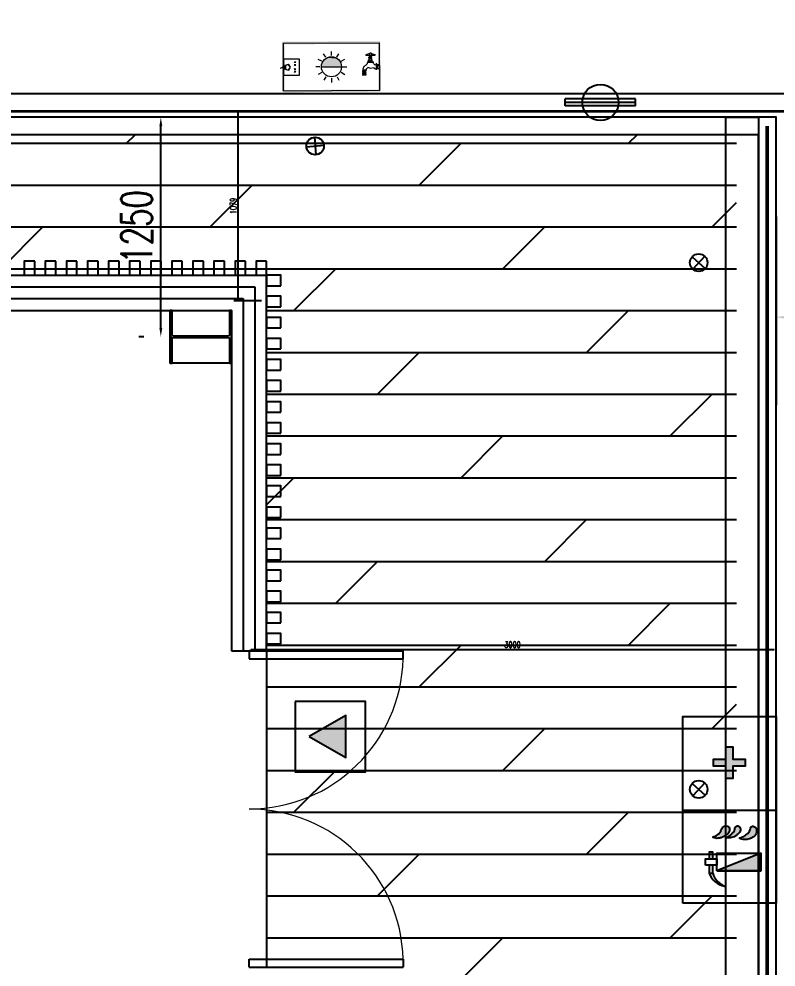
# Model space of a CAD drawing. Extents: x -18540 to 926017, y -610001 to -56924.
# Drawn here: x 56537 to 60847, y -107560 to -102160 of the extents above; entities that cross this region are included whole.
import ezdxf

# ---------------------------------------------------------------- set-up
doc = ezdxf.new("R2010")
doc.units = 0
doc.header["$LTSCALE"] = 10
doc.header["$MEASUREMENT"] = 0
for name, color, linetype in [('0ＪＺ－面层线', 151, 'Continuous'), ('A_STAIR', 2, 'Continuous'), ('C00-00-00', 7, 'Continuous'), ('COLUMN', 9, 'Continuous'), ('CURTWALL', 4, 'Continuous'), ('PUB_HATCH', 8, 'Continuous'), ('W-PLASTIC_RAILINGS塑木栏杆', 6, 'Continuous'), ('W-STEEL_FRAME钢架', 3, 'Continuous'), ('W-WOOD_FLOOR木地板', 30, 'Continuous'), ('WINDOW', 4, 'Continuous'), ('柱子', 6, 'Continuous'), ('橡胶块', 2, 'Continuous'), ('消防救援标志', 1, 'Continuous')]:
    doc.layers.add(name, color=color, linetype=linetype)
doc.styles.add('STANDARD_T3', font='simplex.shx', dxfattribs={"width": 0.7, "bigfont": 'gbcbig.shx'})
doc.dimstyles.new('W&&10', dxfattribs={"dimtxt": 35, "dimasz": 10, "dimexe": 25, "dimexo": 30, "dimgap": 10, "dimtad": 1, "dimdec": 0, "dimzin": 0, "dimdsep": 46, "dimtxsty": 'STANDARD_T3', "dimcen": 0.09, "dimclrd": 1, "dimclre": 1, "dimclrt": 7, "dimazin": 2, "dimtfac": 1, "dimtdec": 0, "dimtix": 1, "dimtmove": 2, "dimatfit": 3, "dimfxl": 100, "dimtolj": 1, "dimtzin": 0, "dimarcsym": 0})
doc.dimstyles.new('W&&200', dxfattribs={"dimtxt": 700, "dimasz": 200, "dimexe": 500, "dimexo": 600, "dimgap": 200, "dimtad": 1, "dimdec": 0, "dimzin": 0, "dimdsep": 46, "dimtxsty": 'STANDARD_T3', "dimcen": 0.09, "dimclrd": 1, "dimclre": 1, "dimclrt": 7, "dimazin": 2, "dimtfac": 1, "dimtdec": 0, "dimtix": 1, "dimtmove": 2, "dimatfit": 3, "dimfxl": 100, "dimtolj": 1, "dimtzin": 0, "dimarcsym": 0})
doc.dimstyles.new('W&&50', dxfattribs={"dimtxt": 175, "dimasz": 50, "dimexe": 125, "dimexo": 150, "dimgap": 50, "dimtad": 1, "dimdec": 0, "dimzin": 0, "dimdsep": 46, "dimtxsty": 'STANDARD_T3', "dimcen": 0.09, "dimclrd": 1, "dimclre": 1, "dimclrt": 7, "dimazin": 2, "dimtfac": 1, "dimtdec": 0, "dimtix": 1, "dimtmove": 2, "dimatfit": 3, "dimfxl": 100, "dimtolj": 1, "dimtzin": 0, "dimarcsym": 0})

# ---------------------------------------------------------------- blocks, each defined once
blk = doc.blocks.new('*D141')
at = {"color": 1, "lineweight": -2, "transparency": 16777216}
for p, q in [((53847.30922726903, -99423.59942426346), (53847.30922726903, -98823.59942426346)), ((65847.30932390282, -99423.59942426346), (65847.30932390282, -98823.59942426346)), ((54047.30922726903, -99323.59942426346), (65647.30932390282, -99323.59942426346))]:
    blk.add_line(p, q, dxfattribs=at)
at = {"color": 1, "transparency": 16777216}
for points in [[(54047.30922726903, -99290.26609093013), (54047.30922726903, -99356.93275759679), (53847.30922726903, -99323.59942426346)], [(65647.30932390282, -99290.26609093013), (65647.30932390282, -99356.93275759679), (65847.30932390282, -99323.59942426346)]]:
    blk.add_solid(points, dxfattribs=at)
at = {"layer": 'Defpoints', "color": 0, "transparency": 16777216}
for p in [(65847.30932390282, -99323.59942426346), (65847.30932390282, -102685.6593109411), (53847.30922726903, -103685.6597366892)]:
    blk.add_point(p, dxfattribs=at)
at = {"color": 7, "transparency": 16777216, "insert": (59847.30927558593, -98773.59942426346), "char_height": 700, "attachment_point": 5, "style": 'STANDARD_T3'}
blk.add_mtext('\\A1;12000', dxfattribs=at)
blk = doc.blocks.new('*D129')
at = {"color": 1, "lineweight": -2, "transparency": 16777216}
for p, q in [((60847.30932390282, -103285.6593109588), (60847.30932390282, -104359.1599648838)), ((65847.76517282799, -103286.8932318048), (65847.76517282799, -104359.1599648838)), ((65647.76517282799, -103859.1599648838), (61047.30932390282, -103859.1599648838))]:
    blk.add_line(p, q, dxfattribs=at)
at = {"color": 1, "transparency": 16777216}
for points in [[(61047.30932390282, -103825.8266315505), (61047.30932390282, -103892.4932982172), (60847.30932390282, -103859.1599648838)], [(65647.76517282799, -103825.8266315505), (65647.76517282799, -103892.4932982172), (65847.76517282799, -103859.1599648838)]]:
    blk.add_solid(points, dxfattribs=at)
at = {"layer": 'Defpoints', "color": 0, "transparency": 16777216}
for p in [(60847.30932390282, -102685.6593109588), (65847.76517282799, -102686.8932318048), (60847.30932390282, -103859.1599648838)]:
    blk.add_point(p, dxfattribs=at)
at = {"color": 7, "transparency": 16777216, "insert": (63347.53724836541, -103309.1599648838), "char_height": 700, "attachment_point": 5, "style": 'STANDARD_T3'}
blk.add_mtext('\\A1;5000', dxfattribs=at)
blk = doc.blocks.new('A$C30149812')
h = blk.add_hatch(color=1)
h.dxf.hatch_style = 1
h.paths.add_polyline_path([(184.4575713269878, 336.1079457930755), (184.4575713269878, 86.10794579307549), (284.4575713269878, 86.10794579307549)])
h = blk.add_hatch(color=1)
h.dxf.hatch_style = 1
edge = h.paths.add_edge_path()
edge.add_arc((479.9795652767643, 391.9092310855631), 107.8978354450278, 196.2965074772168, 205.043896721695)
edge.add_arc((468.0915676259901, 386.3546744477935), 94.77618967983766, 205.0438967311283, 214.3784544366497)
edge.add_arc((433.1493493255693, 362.4485333163757), 52.43870978852418, 214.3784544346797, 254.5692111123097)
edge.add_arc((411.7722320216708, 285.0019763009623), 27.90399577816646, 18.370084977446822, 74.56921111040589, ccw=False)
edge.add_arc((409.3209099492524, 284.1879512381274), 30.48694306876735, -13.957091770627926, 18.370084978781392, ccw=False)
edge.add_arc((423.63416368654, 280.630639542127), 15.73825841374406, 300.4508182839629, 346.04290822561376, ccw=False)
edge.add_arc((420.2689610091038, 286.3548502263147), 22.37837716395134, 267.37078488958866, 300.4508182873275, ccw=False)
edge.add_arc((420.7097087518778, 295.9528695207555), 31.98651085103575, 239.8196032943025, 267.37078488505995, ccw=False)
edge.add_arc((436.1510983784683, 322.5047251505312), 62.70193940058551, 222.4174047120451, 239.8196032957155, ccw=False)
edge.add_arc((439.7045928533189, 325.7514915277716), 67.5153389155488, 205.6516412063372, 222.4174047105955, ccw=False)
edge.add_arc((463.8346299217083, 337.3394208727404), 94.28358120796351, 195.8057337091055, 205.651641209429, ccw=False)
edge.add_arc((487.2528052730486, 343.9686277774163), 118.6219731222077, 187.0300429326039, 195.8057337103446, ccw=False)
edge.add_arc((410.9831777177751, 334.5632976782508), 41.77461583715456, 167.9084626785558, 187.0300429330284, ccw=False)
edge.add_arc((449.6822373094037, 326.2729165928904), 81.35172578487385, 154.2371555458973, 167.9084626807443, ccw=False)
edge = h.paths.add_edge_path()
edge.add_arc((484.7321891840547, 328.4124509054236), 119.5436911672267, 200.7545432054405, 208.537063665947)
edge.add_arc((430.1572078990284, 298.7349265161902), 57.42135994782299, 208.537063659823, 219.7755906780791)
edge.add_arc((533.9363807998598, 385.1255969884805), 192.4527069478386, 219.7755906781783, 225.0173355687656)
edge.add_arc((472.3170461168047, 323.4689635883551), 105.2834299689654, 225.0173355688844, 232.1063108281217)
edge.add_arc((422.2335378434509, 259.1192432860844), 23.74053141887198, 232.1063108268271, 271.109430689653)
edge.add_arc((423.0185422878712, 218.583299358841), 16.80301285211804, 44.35188178524288, 91.10943068981862, ccw=False)
edge.add_arc((421.2713472028263, 216.8751916228794), 19.24643723258077, 22.632541987595914, 44.35188178829992, ccw=False)
edge.add_arc((425.1143930642866, 218.4774587415159), 15.08275359751071, -1.94353096196852, 22.63254198984572, ccw=False)
edge.add_arc((429.9827666834462, 218.3122552018613), 10.21157777383307, 330.8057337056834, 358.05646903885025, ccw=False)
edge.add_arc((417.1823964130599, 225.4644593705889), 24.87457554141677, 313.443379554477, 330.8057337075335, ccw=False)
edge.add_arc((421.6242732619867, 220.7744242900517), 18.41495488712469, 267.370784885704, 313.44337955789933, ccw=False)
edge.add_arc((422.4014653197955, 237.6990813731682), 35.35744717343278, 234.563341896884, 267.3707848871332, ccw=False)
edge.add_arc((422.605984660564, 237.9864784490783), 35.7101867941028, 222.2932534335264, 234.56334189696742, ccw=False)
edge.add_arc((503.9863003126811, 312.01935340208), 145.72665078673, 216.2280293892031, 222.2932534315816, ccw=False)
edge.add_arc((445.9346132022329, 269.4883140176535), 73.76216171405741, 192.6366606651359, 216.2280293896864, ccw=False)
edge.add_arc((458.6586008847225, 272.3410116718151), 86.80201395436511, 170.9127826330199, 192.6366606657753, ccw=False)
edge = h.paths.add_edge_path()
edge.add_arc((485.6303668743931, 243.950758280931), 120.9127980752761, 196.1193888941114, 209.7614047844112)
edge.add_arc((481.4507765923627, 241.5608217800036), 116.0981567174719, 209.7614047839622, 223.6847893601558)
edge.add_arc((436.120354894083, 198.2651478773914), 53.41352933549094, 223.6847893584129, 259.6161308142151)
edge.add_arc((423.9218125925399, 131.694967038231), 14.26507445657291, 6.326068699486825, 79.61613081442113, ccw=False)
edge.add_arc((419.5645413412713, 131.2119130566716), 18.64904000231164, -17.893764104716183, 6.326068703005774, ccw=False)
edge.add_arc((420.5795024400577, 130.8842115334701), 17.58248746241285, 317.1511459891178, 342.1062359128046, ccw=False)
edge.add_arc((418.1869520656765, 133.1035298327915), 20.84587083055026, 291.8893355148426, 317.1511459859985, ccw=False)
edge.add_arc((410.9566142717376, 151.099238084862), 40.23976935841313, 273.77873547807815, 291.8893355290726, ccw=False)
edge.add_arc((410.9737256579101, 150.8401598203927), 39.98012662952191, 248.9125166591275, 273.7787354753648, ccw=False)
edge.add_arc((411.894483338343, 153.2279120844323), 42.53925843155119, 224.8174508599814, 248.9125166603784, ccw=False)
edge.add_arc((406.9147929125465, 148.2798524075188), 35.51924338156573, 208.2934888041987, 224.8174508607364, ccw=False)
edge.add_arc((514.8251912968699, 206.3677979048807), 158.0707162065412, 200.4816971758439, 208.2934887988563, ccw=False)
edge.add_arc((432.8997385688126, 175.7669517367613), 70.6167763815944, 177.3707848864905, 200.4816971773009, ccw=False)
edge.add_arc((453.5714137619361, 174.8176939906552), 91.31023538582836, 157.0782934648284, 177.3707848849647, ccw=False)
h = blk.add_hatch(color=1)
h.dxf.hatch_style = 1
h.paths.add_polyline_path([(779.8599214409478, 285.2000332209282), (779.8599214409478, 355.2000332209282), (819.8599214409478, 355.2000332209282), (819.8599214409478, 285.2000332209282), (889.8599214409478, 285.2000332209282), (889.8599214409478, 245.2000332209282), (819.8599214409478, 245.2000332209282), (819.8599214409478, 175.2000332209282), (779.8599214409478, 175.2000332209282), (779.8599214409478, 245.2000332209282), (709.8599214409478, 245.2000332209282), (709.8599214409478, 285.2000332209282)])
at = {"color": 1}
for p, q in [((0, 530.4000664420892), (1060.553950156085, 530.4020843331236)), ((530.2769750780426, 530.4010753869079), (530.2769750780426, 0))]:
    blk.add_line(p, q, dxfattribs=at)
for points in [[(0, 530.4000664420892), (1063.279422398889, 530.4000664420892), (1063.279422398889, 0), (0, 0)], [(216.9575713269878, 401.1079457930755), (251.9575713269878, 401.1079457930755), (251.9575713269878, 336.1079457930755), (216.9575713269878, 336.1079457930755)], [(184.4575713269878, 336.1079457930755), (284.4575713269878, 336.1079457930755), (284.4575713269878, 86.10794579307549), (184.4575713269878, 86.10794579307549)], [(779.8599214409478, 285.2000332209282), (779.8599214409478, 355.2000332209282), (819.8599214409478, 355.2000332209282), (819.8599214409478, 285.2000332209282), (889.8599214409478, 285.2000332209282), (889.8599214409478, 245.2000332209282), (819.8599214409478, 245.2000332209282), (819.8599214409478, 175.2000332209282), (779.8599214409478, 175.2000332209282), (779.8599214409478, 245.2000332209282), (709.8599214409478, 245.2000332209282), (709.8599214409478, 285.2000332209282)]]:
    blk.add_lwpolyline(points, close=True, dxfattribs=at)
for points in [[(216.9575713269878, 380.2437802099157), (170.750741292024, 380.2437802099157), (170.750741292024, 360.2437802099157), (216.9575713269878, 360.2437802099157)], [(251.9575713269878, 360.2437802099157), (290.750741292024, 360.2437802099157), (290.750741292024, 380.2437802099157), (251.9575713269878, 380.2437802099157)], [(184.4575713269878, 336.1079457930755), (184.4575713269878, 86.10794579307549), (284.4575713269878, 86.10794579307549), (184.4575713269878, 336.1079457930755)], [(369.4712245189585, 210.3805574229918), (369.4712245189585, 210.3805574229918)]]:
    blk.add_lwpolyline(points, dxfattribs=at)
for points in [[(376.4168060650118, 361.6322134290822, 0.0381862304986678), (382.2258812850341, 346.2347287919838, 0.0407522287669645), (389.8703244610224, 332.8386651799083, 0.1771853181380511), (419.1967640540097, 311.9001045720652, -0.2502510663895885), (438.2542593618855, 293.7960202139802, -0.141996902832394), (438.9077756269835, 276.8346474200953, -0.2015994522470091), (431.6102905189618, 267.0632455900777, -0.1453496706113228), (419.2424120989162, 264.0000305708963, -0.1207971724671256), (404.6293152750004, 268.3022307930514, -0.0760776824744686), (389.8613618928939, 280.2105943439528, -0.073285220748697), (378.8433822789229, 296.5242091310211, -0.0429873255173154), (373.1158410499338, 311.6587855410762, -0.0383098998870217), (369.522618711926, 329.4505122080445, -0.0836277726000404), (370.1353656919673, 343.31399942399, -0.0597231871234346), (376.4168060650118, 361.6322134290822)], [(372.9460331839509, 286.0503283829894, 0.0339707099976067), (379.7120687139686, 271.3031837560702, 0.049076668748297), (386.0256682629697, 261.9977547740564, 0.0228754155881369), (397.892947023036, 248.9998149420135, 0.0309413581335763), (407.6521442099474, 240.384361600969, 0.171845441770122), (422.6932022119872, 235.3831622970756, -0.2068968802524335), (435.0337049900554, 230.3296650159173, -0.0950532280840237), (439.0356509860139, 224.2815981230233, -0.1076462720387784), (440.1884701200761, 217.9659345489927, -0.1194673089552213), (438.8971768619958, 213.3313304081094, -0.0759028244244875), (434.287085241871, 207.4041678879876, -0.2037821860533781), (420.7795358728617, 202.3788546540309, -0.1441353520455828), (401.9011263588909, 208.8913537100889, -0.0535895728526052), (396.1907903549727, 213.9561860940885, -0.026470712418461), (386.4327951869927, 225.8948494431097, -0.1033018843042948), (373.9591935579665, 253.3515402460471, -0.0950732088050232), (372.9460331839509, 286.0503283829894)]]:
    blk.add_lwpolyline(points, format="xyb", close=True, dxfattribs=at)
blk.add_lwpolyline([(369.4712245189585, 210.3805574229918, 0.0595949250667015), (380.665963856969, 183.9309379081242, 0.0608270785843627), (397.494332686998, 161.3729329190683, 0.1580773603332379), (426.4929813880008, 145.7264117349405, -0.3311543878390408), (438.1000259430148, 133.26678618812, -0.1060741311230307), (437.3114871829748, 125.4819386850577, -0.1093195084222329), (433.4701077500358, 118.9269476279151, -0.1106740222062922), (425.9586070170626, 113.7605282559525, -0.0791872981700883), (413.6085589649156, 110.9469501380809, -0.1089271174930588), (396.5891563820187, 113.5374160599895, -0.1055236386654017), (381.7190013190266, 123.244103240082, -0.0722245780900178), (375.6389900599606, 131.4441520560067, -0.0340985774830191), (366.7470713849179, 151.0575662530027, -0.1011835821439739), (362.3572998079471, 179.0063097290695, -0.0887748110484456), (369.4712245189585, 210.3805574229918)], format="xyb", dxfattribs=at)
for centre, radius, start, end in [((206.3302029080223, 275.7054969260935), 110.4271287363708, 108.7959365605508, 170.8594903941579), ((202.6942933378741, 251.4694448260125), 113.3677491865667, 106.3658308614134, 158.3757389170581)]:
    blk.add_arc(centre, radius, start, end, dxfattribs=at)
blk = doc.blocks.new('A$C6B315A5C')
at = {"layer": 'C00-00-00'}
h = blk.add_hatch(color=256, dxfattribs=at)
h.dxf.hatch_style = 2
h.paths.add_polyline_path([(1.76862231456e-05, 3.4694130591e-06), (12.70001768622023, 14.81660346941135), (1.76862231456e-05, 287.8666034694143)])
h = blk.add_hatch(color=256, dxfattribs=at)
h.dxf.hatch_style = 2
h.paths.add_polyline_path([(12.70001768622023, 14.81660346941135), (1.76862231456e-05, 287.8666034694143), (12.70001768622023, 275.1666034694135)])
h = blk.add_hatch(color=256, dxfattribs=at)
h.dxf.hatch_style = 2
h.paths.add_polyline_path([(1.76862231456e-05, 287.8666034694143), (12.70001768622023, 275.1666034694135), (552.4500176862201, 287.8666034694143)])
h = blk.add_hatch(color=256, dxfattribs=at)
h.dxf.hatch_style = 2
h.paths.add_polyline_path([(12.70001768622023, 275.1666034694135), (552.4500176862201, 287.8666034694143), (552.4500176862201, 275.1666034694135)])
h = blk.add_hatch(color=256, dxfattribs=at)
h.dxf.hatch_style = 2
h.paths.add_polyline_path([(560.9166176862236, 281.5166034694121), (546.1000176862253, 281.5166034694121), (560.9166176862236, 3.4694130591e-06)])
h = blk.add_hatch(color=256, dxfattribs=at)
h.dxf.hatch_style = 2
h.paths.add_polyline_path([(546.1000176862253, 281.5166034694121), (560.9166176862236, 3.4694130591e-06), (546.1000176862253, 14.81660346941135)])
h = blk.add_hatch(color=256, dxfattribs=at)
h.dxf.hatch_style = 2
h.paths.add_polyline_path([(336.5500176862188, 133.3500034694152), (222.2500176862159, 143.9333034694136), (338.66661768622, 143.9333034694136)])
h = blk.add_hatch(color=256, dxfattribs=at)
h.dxf.hatch_style = 2
h.paths.add_polyline_path([(336.5500176862188, 133.3500034694152), (222.2500176862159, 133.3500034694152), (222.2500176862159, 143.9333034694136)])
h = blk.add_hatch(color=256, dxfattribs=at)
h.dxf.hatch_style = 2
h.paths.add_polyline_path([(334.4333176862201, 122.7666034694121), (222.2500176862159, 133.3500034694152), (336.5500176862188, 133.3500034694152)])
h = blk.add_hatch(color=256, dxfattribs=at)
h.dxf.hatch_style = 2
h.paths.add_polyline_path([(334.4333176862201, 122.7666034694121), (226.483317686223, 122.7666034694121), (222.2500176862159, 133.3500034694152)])
h = blk.add_hatch(color=256, dxfattribs=at)
h.dxf.hatch_style = 2
h.paths.add_polyline_path([(330.2000176862202, 114.3000034694123), (226.483317686223, 122.7666034694121), (334.4333176862201, 122.7666034694121)])
h = blk.add_hatch(color=256, dxfattribs=at)
h.dxf.hatch_style = 2
h.paths.add_polyline_path([(330.2000176862202, 114.3000034694123), (230.7166176862229, 114.3000034694123), (226.483317686223, 122.7666034694121)])
h = blk.add_hatch(color=256, dxfattribs=at)
h.dxf.hatch_style = 2
h.paths.add_polyline_path([(323.8500176862217, 105.8333034694115), (230.7166176862229, 114.3000034694123), (330.2000176862202, 114.3000034694123)])
h = blk.add_hatch(color=256, dxfattribs=at)
h.dxf.hatch_style = 2
h.paths.add_polyline_path([(323.8500176862217, 105.8333034694115), (237.0666176862215, 105.8333034694115), (230.7166176862229, 114.3000034694123)])
h = blk.add_hatch(color=256, dxfattribs=at)
h.dxf.hatch_style = 2
h.paths.add_polyline_path([(315.3833176862172, 97.36660346941427), (237.0666176862215, 105.8333034694115), (323.8500176862217, 105.8333034694115)])
h = blk.add_hatch(color=256, dxfattribs=at)
h.dxf.hatch_style = 2
h.paths.add_polyline_path([(315.3833176862172, 97.36660346941427), (245.5333176862259, 97.36660346941427), (237.0666176862215, 105.8333034694115)])
h = blk.add_hatch(color=256, dxfattribs=at)
h.dxf.hatch_style = 2
h.paths.add_polyline_path([(304.800017686226, 93.13330346941076), (245.5333176862259, 97.36660346941427), (315.3833176862172, 97.36660346941427)])
h = blk.add_hatch(color=256, dxfattribs=at)
h.dxf.hatch_style = 2
h.paths.add_polyline_path([(304.800017686226, 93.13330346941076), (254.0000176862159, 93.13330346941076), (245.5333176862259, 97.36660346941427)])
h = blk.add_hatch(color=256, dxfattribs=at)
h.dxf.hatch_style = 2
h.paths.add_polyline_path([(296.3333176862215, 88.90000346941451), (254.0000176862159, 93.13330346941076), (304.800017686226, 93.13330346941076)])
h = blk.add_hatch(color=256, dxfattribs=at)
h.dxf.hatch_style = 2
h.paths.add_polyline_path([(296.3333176862215, 88.90000346941451), (264.5833176862216, 88.90000346941451), (254.0000176862159, 93.13330346941076)])
h = blk.add_hatch(color=256, dxfattribs=at)
h.dxf.hatch_style = 2
h.paths.add_polyline_path([(285.7500176862231, 86.78330346941584), (264.5833176862216, 88.90000346941451), (296.3333176862215, 88.90000346941451)])
h = blk.add_hatch(color=256, dxfattribs=at)
h.dxf.hatch_style = 2
h.paths.add_polyline_path([(285.7500176862231, 86.78330346941584), (275.16661768622, 86.78330346941584), (264.5833176862216, 88.90000346941451)])
h = blk.add_hatch(color=256, dxfattribs=at)
h.dxf.hatch_style = 2
h.paths.add_polyline_path([(560.9166176862236, 3.4694130591e-06), (546.1000176862253, 14.81660346941135), (1.76862231456e-05, 3.4694130591e-06)])
h = blk.add_hatch(color=256, dxfattribs=at)
h.dxf.hatch_style = 2
h.paths.add_polyline_path([(546.1000176862253, 14.81660346941135), (1.76862231456e-05, 3.4694130591e-06), (12.70001768622023, 14.81660346941135)])
h = blk.add_hatch(color=256, dxfattribs=at)
h.dxf.hatch_style = 2
h.paths.add_polyline_path([(553.5083176862208, 8.466603469412803), (552.4500176862201, 7.408303469412202), (551.3916176862222, 8.466603469412803), (552.4500176862201, 9.525003469410878)])
at = {"layer": 'C00-00-00', "lineweight": 0}
for points in [[(552.4500176862201, 281.5166034694121), (552.4500176862201, 8.466603469412803), (6.35001768622169, 8.466603469412803), (6.35001768622169, 281.5166034694121)], [(491.0666176862214, 169.3333034694115), (486.8333176862214, 173.566603469415), (482.6000176862181, 169.3333034694115)], [(512.2333176862194, 146.0500034694123), (522.8166176862214, 129.1166034694142), (543.9833176862194, 135.4666034694128), (543.9833176862194, 156.6333034694144), (522.8166176862214, 162.9833034694129), (512.2333176862194, 146.0500034694123), (524.9333176862201, 129.1166034694142), (541.8666176862207, 135.4666034694128), (541.8666176862207, 156.6333034694144), (524.9333176862201, 160.8666034694106)], [(491.0666176862214, 131.2333034694129), (486.8333176862214, 135.4666034694128), (482.6000176862181, 131.2333034694129)]]:
    blk.add_lwpolyline(points, close=True, dxfattribs=at)
for points in [[(247.6500176862246, 201.0833034694151), (237.0666176862215, 220.1333034694144)], [(279.4000176862246, 209.5500034694123), (279.4000176862246, 232.8333034694151)], [(311.1500176862173, 201.0833034694151), (323.8500176862217, 220.1333034694144)], [(82.5500176862188, 158.750003469413), (82.5500176862188, 165.1000034694152)], [(82.5500176862188, 165.1000034694152), (101.6000176862217, 165.1000034694152)], [(84.66661768622, 194.7333034694129), (84.66661768622, 190.5000034694131)], [(84.66661768622, 188.3833034694144), (84.66661768622, 190.5000034694131)], [(84.66661768622, 186.2666034694157), (84.66661768622, 182.0333034694122)], [(84.66661768622, 179.9166034694135), (84.66661768622, 182.0333034694122)], [(84.66661768622, 177.800003469416), (84.66661768622, 173.566603469415)], [(84.66661768622, 171.4500034694138), (84.66661768622, 167.2166034694128)], [(84.66661768622, 165.1000034694152), (84.66661768622, 167.2166034694128)], [(86.78331768622593, 194.7333034694129), (86.78331768622593, 165.1000034694152)], [(86.78331768622593, 194.7333034694129), (86.78331768622593, 190.5000034694131)], [(86.78331768622593, 188.3833034694144), (86.78331768622593, 190.5000034694131)], [(86.78331768622593, 186.2666034694157), (86.78331768622593, 182.0333034694122)], [(86.78331768622593, 179.9166034694135), (86.78331768622593, 182.0333034694122)], [(86.78331768622593, 177.800003469416), (86.78331768622593, 173.566603469415)], [(86.78331768622593, 171.4500034694138), (86.78331768622593, 167.2166034694128)], [(86.78331768622593, 165.1000034694152), (86.78331768622593, 167.2166034694128)], [(88.9000176862246, 194.7333034694129), (88.9000176862246, 190.5000034694131)], [(88.9000176862246, 188.3833034694144), (88.9000176862246, 190.5000034694131)], [(88.9000176862246, 186.2666034694157), (88.9000176862246, 182.0333034694122)], [(88.9000176862246, 179.9166034694135), (88.9000176862246, 182.0333034694122)], [(88.9000176862246, 177.800003469416), (88.9000176862246, 173.566603469415)], [(88.9000176862246, 171.4500034694138), (88.9000176862246, 167.2166034694128)], [(88.9000176862246, 165.1000034694152), (88.9000176862246, 167.2166034694128)], [(91.0166176862258, 194.7333034694129), (91.0166176862258, 165.1000034694152)], [(91.0166176862258, 194.7333034694129), (91.0166176862258, 190.5000034694131)], [(91.0166176862258, 188.3833034694144), (91.0166176862258, 190.5000034694131)], [(91.0166176862258, 186.2666034694157), (91.0166176862258, 182.0333034694122)], [(91.0166176862258, 179.9166034694135), (91.0166176862258, 182.0333034694122)], [(91.0166176862258, 177.800003469416), (91.0166176862258, 173.566603469415)], [(91.0166176862258, 171.4500034694138), (91.0166176862258, 167.2166034694128)], [(91.0166176862258, 165.1000034694152), (91.0166176862258, 167.2166034694128)], [(93.13331768622447, 194.7333034694129), (93.13331768622447, 190.5000034694131)], [(93.13331768622447, 188.3833034694144), (93.13331768622447, 190.5000034694131)], [(93.13331768622447, 186.2666034694157), (93.13331768622447, 182.0333034694122)], [(93.13331768622447, 179.9166034694135), (93.13331768622447, 182.0333034694122)], [(93.13331768622447, 177.800003469416), (93.13331768622447, 173.566603469415)], [(93.13331768622447, 171.4500034694138), (93.13331768622447, 167.2166034694128)], [(93.13331768622447, 165.1000034694152), (93.13331768622447, 167.2166034694128)], [(95.25001768622316, 194.7333034694129), (95.25001768622316, 165.1000034694152)], [(95.25001768622316, 194.7333034694129), (95.25001768622316, 190.5000034694131)], [(95.25001768622316, 188.3833034694144), (95.25001768622316, 190.5000034694131)], [(95.25001768622316, 186.2666034694157), (95.25001768622316, 182.0333034694122)], [(95.25001768622316, 179.9166034694135), (95.25001768622316, 182.0333034694122)], [(95.25001768622316, 177.800003469416), (95.25001768622316, 173.566603469415)], [(95.25001768622316, 171.4500034694138), (95.25001768622316, 167.2166034694128)], [(95.25001768622316, 165.1000034694152), (95.25001768622316, 167.2166034694128)], [(97.36661768622434, 194.7333034694129), (97.36661768622434, 190.5000034694131)], [(97.36661768622434, 188.3833034694144), (97.36661768622434, 190.5000034694131)], [(97.36661768622434, 186.2666034694157), (97.36661768622434, 182.0333034694122)], [(97.36661768622434, 179.9166034694135), (97.36661768622434, 182.0333034694122)], [(97.36661768622434, 177.800003469416), (97.36661768622434, 173.566603469415)], [(97.36661768622434, 171.4500034694138), (97.36661768622434, 167.2166034694128)], [(97.36661768622434, 165.1000034694152), (97.36661768622434, 167.2166034694128)], [(99.48331768622305, 194.7333034694129), (99.48331768622305, 165.1000034694152)], [(99.48331768622305, 194.7333034694129), (99.48331768622305, 190.5000034694131)], [(99.48331768622305, 188.3833034694144), (99.48331768622305, 190.5000034694131)], [(99.48331768622305, 186.2666034694157), (99.48331768622305, 182.0333034694122)], [(99.48331768622305, 179.9166034694135), (99.48331768622305, 182.0333034694122)], [(99.48331768622305, 177.800003469416), (99.48331768622305, 173.566603469415)], [(99.48331768622305, 171.4500034694138), (99.48331768622305, 167.2166034694128)], [(99.48331768622305, 165.1000034694152), (99.48331768622305, 167.2166034694128)], [(101.6000176862217, 194.7333034694129), (101.6000176862217, 190.5000034694131)], [(101.6000176862217, 188.3833034694144), (101.6000176862217, 190.5000034694131)], [(101.6000176862217, 186.2666034694157), (101.6000176862217, 182.0333034694122)], [(101.6000176862217, 179.9166034694135), (101.6000176862217, 182.0333034694122)], [(101.6000176862217, 177.800003469416), (101.6000176862217, 173.566603469415)], [(101.6000176862217, 171.4500034694138), (101.6000176862217, 167.2166034694128)], [(101.6000176862217, 165.1000034694152), (101.6000176862217, 167.2166034694128)], [(101.6000176862217, 158.750003469413), (101.6000176862217, 165.1000034694152)], [(224.3666176862171, 175.6833034694136), (203.2000176862202, 188.3833034694144)], [(334.4333176862201, 175.6833034694136), (355.6000176862217, 188.3833034694144)], [(552.4500176862201, 141.816603469415), (552.4500176862201, 190.5000034694131), (461.4333176862201, 190.5000034694131), (461.4333176862201, 99.48330346941292), (552.4500176862201, 99.48330346941292), (552.4500176862201, 139.7000034694138)], [(482.6000176862181, 169.3333034694115), (491.0666176862214, 169.3333034694115)], [(488.9500176862238, 169.3333034694115), (484.7166176862228, 169.3333034694115)], [(6.35001768622169, 137.5833034694114), (6.35001768622169, 152.4000034694108)], [(19.05001768621878, 152.4000034694108), (6.35001768622169, 152.4000034694108)], [(19.05001768621878, 137.5833034694114), (6.35001768622169, 137.5833034694114)], [(8.466617686222888, 133.3500034694152), (8.466617686222888, 154.516603469412)], [(21.16661768621998, 154.516603469412), (8.466617686222888, 154.516603469412)], [(21.16661768621998, 133.3500034694152), (8.466617686222888, 133.3500034694152)], [(19.05001768621878, 133.3500034694152), (19.05001768621878, 154.516603469412)], [(27.5166176862258, 158.750003469413), (21.16661768621998, 158.750003469413), (21.16661768621998, 129.1166034694142)], [(27.5166176862258, 150.2833034694122), (21.16661768621998, 150.2833034694122)], [(27.5166176862258, 137.5833034694114), (21.16661768621998, 137.5833034694114)], [(21.16661768621998, 129.1166034694142), (27.5166176862258, 129.1166034694142)], [(25.40001768621733, 150.2833034694122), (27.5166176862258, 156.6333034694144)], [(25.40001768621733, 137.5833034694114), (25.40001768621733, 150.2833034694122)], [(27.5166176862258, 131.2333034694129), (25.40001768621733, 137.5833034694114)], [(31.75001768622315, 133.3500034694152), (27.5166176862258, 133.3500034694152)], [(29.63331768622447, 158.750003469413), (38.10001768622168, 152.4000034694108)], [(38.10001768622168, 129.1166034694142), (31.75001768622315, 133.3500034694152)], [(74.08331768622156, 148.1666034694135), (57.1500176862246, 152.4000034694108), (40.21661768621561, 150.2833034694122)], [(40.21661768621561, 127.000003469413), (40.21661768621561, 116.4166034694135)], [(71.96661768622289, 118.5333034694122), (40.21661768621561, 118.5333034694122)], [(46.56661768622143, 114.3000034694123), (40.21661768621561, 116.4166034694135)], [(71.96661768622289, 116.4166034694135), (40.21661768621561, 116.4166034694135)], [(71.96661768622289, 116.4166034694135), (67.73331768622302, 114.3000034694123), (46.56661768622143, 114.3000034694123)], [(46.56661768622143, 114.3000034694123), (46.56661768622143, 105.8333034694115)], [(50.80001768621878, 105.8333034694115), (50.80001768621878, 114.3000034694123)], [(52.91661768621998, 110.066603469415), (61.38331768622447, 110.066603469415)], [(61.38331768622447, 105.8333034694115), (61.38331768622447, 114.3000034694123)], [(67.73331768622302, 114.3000034694123), (67.73331768622302, 105.8333034694115)], [(82.5500176862188, 133.3500034694152), (74.08331768622156, 127.000003469413), (71.96661768622289, 116.4166034694135)], [(74.08331768622156, 150.2833034694122), (82.5500176862188, 158.750003469413)], [(82.5500176862188, 135.4666034694128), (95.25001768622316, 143.9333034694136), (101.6000176862217, 158.750003469413)], [(215.9000176862246, 143.9333034694136), (192.6166176862171, 143.9333034694136)], [(224.3666176862171, 112.1833034694136), (203.2000176862202, 101.6000034694152)], [(338.66661768622, 143.9333034694136), (222.2500176862159, 143.9333034694136)], [(334.4333176862201, 112.1833034694136), (355.6000176862217, 101.6000034694152)], [(345.0166176862185, 143.9333034694136), (368.3000176862188, 143.9333034694136)], [(482.6000176862181, 158.750003469413), (486.8333176862214, 154.516603469412), (491.0666176862214, 158.750003469413)], [(482.6000176862181, 158.750003469413), (491.0666176862214, 158.750003469413)], [(482.6000176862181, 156.6333034694144), (491.0666176862214, 156.6333034694144)], [(482.6000176862181, 131.2333034694129), (491.0666176862214, 131.2333034694129)], [(482.6000176862181, 118.5333034694122), (486.8333176862214, 114.3000034694123), (491.0666176862214, 118.5333034694122)], [(482.6000176862181, 118.5333034694122), (491.0666176862214, 118.5333034694122)], [(482.6000176862181, 118.5333034694122), (491.0666176862214, 118.5333034694122)], [(484.7166176862228, 158.750003469413), (488.9500176862238, 158.750003469413)], [(488.9500176862238, 131.2333034694129), (484.7166176862228, 131.2333034694129)], [(484.7166176862228, 118.5333034694122), (488.9500176862238, 118.5333034694122)], [(543.9833176862194, 146.0500034694123), (550.3333176862216, 141.816603469415), (552.4500176862201, 141.816603469415), (554.5666176862214, 143.9333034694136), (560.9166176862236, 148.1666034694135), (567.2666176862222, 150.2833034694122)], [(543.9833176862194, 143.9333034694136), (550.3333176862216, 139.7000034694138), (554.5666176862214, 139.7000034694138), (556.6833176862201, 143.9333034694136), (563.0333176862222, 148.1666034694135), (567.2666176862222, 150.2833034694122)], [(567.2666176862222, 150.2833034694122), (569.3833176862208, 150.2833034694122), (567.2666176862222, 150.2833034694122), (569.3833176862208, 152.4000034694108)], [(569.3833176862208, 150.2833034694122), (567.2666176862222, 150.2833034694122), (569.3833176862208, 148.1666034694135)], [(52.91661768621998, 69.8500034694116), (31.75001768622315, 76.20000346941379), (31.75001768622315, 80.43330346941366), (82.5500176862188, 80.43330346941366)], [(46.56661768622143, 105.8333034694115), (50.80001768621878, 105.8333034694115)], [(48.6833176862201, 105.8333034694115), (48.6833176862201, 97.36660346941427), (65.61661768622434, 97.36660346941427)], [(65.61661768622434, 105.8333034694115), (48.6833176862201, 105.8333034694115)], [(48.6833176862201, 93.13330346941076), (48.6833176862201, 91.01660346941208)], [(65.61661768622434, 93.13330346941076), (48.6833176862201, 93.13330346941076)], [(48.6833176862201, 91.01660346941208), (50.80001768621878, 88.90000346941451), (63.50001768622315, 88.90000346941451)], [(52.91661768621998, 65.61660346941426), (48.6833176862201, 80.43330346941366)], [(50.80001768621878, 97.36660346941427), (50.80001768621878, 93.13330346941076)], [(52.91661768621998, 88.90000346941451), (52.91661768621998, 93.13330346941076)], [(52.91661768621998, 80.43330346941366), (52.91661768621998, 88.90000346941451)], [(55.03331768621865, 67.73330346941293), (59.26661768622579, 67.73330346941293)], [(59.26661768622579, 88.90000346941451), (59.26661768622579, 93.13330346941076)], [(59.26661768622579, 65.61660346941426), (63.50001768622315, 80.43330346941366)], [(61.38331768622447, 80.43330346941366), (61.38331768622447, 88.90000346941451)], [(61.38331768622447, 69.8500034694116), (82.5500176862188, 76.20000346941379), (82.5500176862188, 80.43330346941366)], [(63.50001768622315, 105.8333034694115), (67.73331768622302, 105.8333034694115)], [(63.50001768622315, 97.36660346941427), (63.50001768622315, 93.13330346941076)], [(65.61661768622434, 93.13330346941076), (65.61661768622434, 91.01660346941208), (63.50001768622315, 88.90000346941451)], [(65.61661768622434, 97.36660346941427), (65.61661768622434, 105.8333034694115)], [(247.6500176862246, 88.90000346941451), (237.0666176862215, 69.8500034694116)], [(279.4000176862246, 80.43330346941366), (279.4000176862246, 57.15000346941451)], [(311.1500176862173, 88.90000346941451), (323.8500176862217, 69.8500034694116)]]:
    blk.add_lwpolyline(points, dxfattribs=at)
blk.add_circle((279.4000176862246, 143.9333034694136), 57.2529, dxfattribs=at)
blk = doc.blocks.new('A$C73584264')
at = {"color": 1}
for p, q in [((0.0009503636683803, 101.7527276879118), (397.8097085109912, 143.5641129949654)), ((2.091519629029789, 81.86228978054714), (399.9002777763526, 123.6736750876007)), ((397.8097085109912, 143.5641129949654), (401.9908470417139, 103.783237180236)), ((0.0009503636683803, 101.7527276879118), (4.182088894420303, 61.97185187318246)), ((4.182088894391199, 61.97185187318246), (401.9908470417139, 103.783237180236))]:
    blk.add_line(p, q, dxfattribs=at)
blk.add_circle((200.9958987027057, 102.7679824340448), 102.7684764289567, dxfattribs=at)
blk = doc.blocks.new('A$Cfdf82907')
at = {"color": 3, "lineweight": 35}
blk.add_line((20572.06960885297, 13748.55678682507), (23915.12133392505, 3794.964211101993), dxfattribs=at)
at = {"color": 4}
for points in [[(15325.13134568394, 17788.22524646425), (16598.674859975, 13996.38045571488), (19146.52959321695, 14852.11270477506), (20572.06960877008, 13748.5567868189), (23915.12133382587, 3794.964211089769), (26285.02432804694, 4590.92890753143), (22941.97260299185, 14544.52148326044), (23412.35498281498, 16284.84915836994), (26434.190314885, 17299.77434672287), (28208.22657950688, 19450.1652072866), (30001.67128685396, 19266.98201568052), (38101.1576341968, 12585.04210954451)], [(15325.13134568394, 17788.22524646437), (16598.674859975, 13996.38045571488), (19146.52959321695, 14852.11270477506), (20572.06960877008, 13748.55678681913), (23915.12133382587, 3794.964211089769), (26285.02432804694, 4590.928907531546), (22941.97260299185, 14544.52148326044), (23412.35498281498, 16284.84915837005), (26434.190314885, 17299.77434672287), (28208.22657950688, 19450.16520728671), (30001.67128685396, 19266.98201568052), (38101.1576341968, 12585.04210954474)], [(29267.631271285, 26862.77809114079), (24135.42452680692, 20641.79450814496), (15451.766053322, 17725.26771451824), (16661.63239188609, 14123.0151633413), (19165.42434902699, 14963.9483196584), (20657.22577979602, 13809.09733029432), (23978.07886573696, 3921.598918716423), (26158.38962042006, 4653.886439442867), (22837.53653447889, 14541.38485102041), (23329.78305128892, 16362.60578302422), (26375.2476023701, 17385.46717137471), (28165.1463829889, 19555.08571634698), (30041.95331315906, 19363.38787247788), (38087.65719190007, 12725.81759767316)]]:
    blk.add_lwpolyline(points, dxfattribs=at)
at = {"color": 1, "lineweight": -3, "rotation": 108.8599224569805}
blk.add_blockref('A$C6B315A5C', (21983.71254637698, 10796.76452463819), dxfattribs=at)
at = {"rotation": 102.5653377163277}
blk.add_blockref('A$C73584264', (22196.23788318899, 9324.826397184283), dxfattribs=at)
blk = doc.blocks.new('*D131')
at = {"color": 1, "lineweight": -2, "transparency": 16777216}
for p, q in [((49847.30932390486, -101772.1892571189), (49847.30932390486, -101172.1892571189)), ((60847.44908911083, -101772.1892571189), (60847.44908911083, -101172.1892571189)), ((50047.30932390486, -101672.1892571189), (60647.44908911083, -101672.1892571189))]:
    blk.add_line(p, q, dxfattribs=at)
at = {"color": 1, "transparency": 16777216}
for points in [[(50047.30932390486, -101638.8559237855), (50047.30932390486, -101705.5225904522), (49847.30932390486, -101672.1892571189)], [(60647.44908911083, -101638.8559237855), (60647.44908911083, -101705.5225904522), (60847.44908911083, -101672.1892571189)]]:
    blk.add_solid(points, dxfattribs=at)
at = {"layer": 'Defpoints', "color": 0, "transparency": 16777216}
for p in [(60847.44908911083, -101672.1892571189), (49847.30932390486, -102719.8322062384), (60847.44908911083, -102719.8322068523)]:
    blk.add_point(p, dxfattribs=at)
at = {"color": 7, "transparency": 16777216, "insert": (55347.37920650785, -101122.1892571189), "char_height": 700, "attachment_point": 5, "style": 'STANDARD_T3'}
blk.add_mtext('\\A1;11000', dxfattribs=at)
blk = doc.blocks.new('dimaideng')
for p, q in [((564093.6504764834, -312859.8047351431), (564167.724875482, -312926.9834774132)), ((564164.890825282, -312856.9229590791), (564096.4845266835, -312929.8652534772))]:
    blk.add_line(p, q)
blk.add_circle((564130.6876759827, -312893.3941062782), 50)
blk = doc.blocks.new('*U124')
blk.add_blockref('dimaideng', (-564130.6876759827, 312893.3941062782))
blk = doc.blocks.new('*U125')
at = {"color": 0, "linetype": 'ByBlock', "lineweight": -2, "transparency": 16777216}
for p in [(1.653273178848927e-12, 27000), (1.469576158976824e-12, 24000)]:
    blk.add_blockref('*U124', p, dxfattribs=at)
blk = doc.blocks.new('*U120')
at = {"rotation": 47.50915548798444}
blk.add_blockref('dimaideng', (-611777.6858759397, -204630.8185914428), dxfattribs=at)
blk = doc.blocks.new('*U121')
at = {"color": 0, "linetype": 'ByBlock', "lineweight": -2, "transparency": 16777216}
for p in [(0, 0), (3000, 0)]:
    blk.add_blockref('*U120', p, dxfattribs=at)
blk = doc.blocks.new('消防救援窗标识')
at = {"layer": '消防救援标志'}
h = blk.add_hatch(color=98, dxfattribs=at)
h.dxf.hatch_style = 1
h.paths.add_polyline_path([(200, -80), (320, -287.846096908208), (80, -287.846096908208)])
blk.add_lwpolyline([(0, 0), (400, 0), (400, -400), (0, -400)], close=True, dxfattribs=at)
blk.add_lwpolyline([(200, -80), (320, -287.846096908208), (80, -287.846096908208), (200, -80)], dxfattribs=at)
blk = doc.blocks.new('$DorLib2D$00000002')
for p, q in [((-0.5, -5.684341886080802e-17), (-0.5000000000000007, 0.4875)), ((-0.4750000000000007, 0.4875), (-0.5000000000000007, 0.4875)), ((-0.475, -2.842170943040401e-17), (-0.4750000000000007, 0.4875)), ((0.475, -2.842170943040401e-17), (0.4750000000000007, 0.4875)), ((0.4750000000000007, 0.4875), (0.5000000000000007, 0.4875)), ((0.5, -5.684341886080802e-17), (0.5000000000000007, 0.4875)), ((-0.5, -5.684341886080802e-17), (-0.475, -2.842170943040401e-17)), ((0.5, -5.684341886080802e-17), (0.475, -2.842170943040401e-17))]:
    blk.add_line(p, q)
at = {"lineweight": 13}
for centre, start, end in [((-0.4875, -4.263256414560601e-17), 0, 88.53071641864632), ((0.4875, -4.263256414560601e-17), 91.4692835813537, 180)]:
    blk.add_arc(centre, 0.4875, start, end, dxfattribs=at)
blk = doc.blocks.new('房子')
at = {"layer": 'PUB_HATCH'}
h = blk.add_hatch(dxfattribs=at)
h.set_pattern_fill('金属', color=2, scale=50, style=0)
h.set_pattern_definition([(45, (-84777.50403079012, -6858.654855309229), (-88.38834764831843, 88.38834764831844), []), (45, (-84718.57846579014, -6858.654855309229), (-88.38834764831843, 88.38834764831844), [])])
h.paths.add_polyline_path([(11299.99999956763, 199.9999999999418), (11299.99999956763, 212), (11158.99999956787, 212), (11153.99999956787, 217), (11153.99999956787, 533), (11158.99999956787, 538), (11299.99999956868, 537.9999999997672), (11299.99999956868, 549.9999999999418), (10999.99999956868, 549.9999999999418), (10999.99999956868, 538), (11140.99999956787, 538), (11145.99999956787, 533), (11145.99999956787, 217), (11140.99999956787, 212), (10999.99999956775, 211.9999999998836), (10999.99999956775, 200.0000000000582)])
at = {"layer": '0ＪＺ－面层线', "color": 11, "ltscale": 0.5}
for points in [[(11580.00114227762, 1320.000014644989), (11580.00114227762, 1380.000014644989), (11499.99995606637, 1380), (11499.99995606637, 1320)], [(11579.99995606713, 1200.000014644989), (11579.99995606713, 1260.000014644989), (11499.99995606614, 1260), (11499.99995606614, 1200)], [(11579.99995606742, 1080.000014644989), (11579.99995606742, 1140.000014644989), (11499.99995606637, 1140), (11499.99995606637, 1080)], [(11579.99995606713, 960.0000146449893), (11579.99995606713, 1020.000014644989), (11499.99995606614, 1020), (11499.99995606614, 960)], [(11579.99995606684, 840.0000146449893), (11579.99995606689, 900.0000146449893), (11499.99995606585, 900), (11499.99995606585, 840)], [(11580.0011422768, 720.0000146449893), (11580.0011422768, 780.0000146449893), (11499.99995606561, 780), (11499.99995606561, 720)], [(11579.99995606637, 600.0000146449893), (11579.99995606637, 660.0000146449893), (11499.99995606532, 660), (11499.99995606532, 600)], [(11579.9999560666, 480.0000146449893), (11579.9999560666, 540.0000146449893), (11499.99995606561, 540), (11499.99995606561, 480)], [(11579.99995606637, 360.0000146449893), (11579.99995606637, 420.0000146449893), (11499.99995606532, 420), (11499.99995606532, 360)], [(11579.99995606614, 240.0000146449893), (11579.99995606614, 300.0000146449893), (11499.99995606509, 300), (11499.99995606509, 240)], [(11579.99997803359, 120.0000146449893), (11579.99997803359, 180.0000146449893), (11499.99997803255, 180), (11499.99997803255, 120)], [(11580.00000000105, 1.464498927816749e-05), (11580.00000000105, 60.00001464498928), (11500.00000000006, 60), (11500.00000000006, 0)], [(11440.00001464505, -80.0011862112442), (11500.00001464505, -80.0011862112442), (11500.00000000006, 0), (11440, 0)], [(9400.00003702048, -80.0001757395803), (9460.00003702048, -80.0001757395803), (9460.00002237549, -0.0001757385325618088), (9400.00002237549, -0.0001757385325618088)], [(9520.00003702048, -80.00015377206728), (9580.00003702048, -80.00015377212549), (9580.00002237549, -0.0001537710777483881), (9520.00002237549, -0.0001537710777483881)], [(9640.00003702048, -80.00013180461247), (9700.00003702048, -80.00013180461247), (9700.00002237549, -0.0001318036229349673), (9640.00002237549, -0.0001318036229349673)], [(9760.00003702048, -80.00010983709944), (9820.00003702048, -80.00010983709944), (9820.00002237549, -0.0001098361099138856), (9760.00002237549, -0.0001098361099138856)], [(9880.00003702048, -80.00010983733227), (9940.00003702048, -80.00010983733227), (9940.00002237549, -0.0001098363427445292), (9880.00002237549, -0.0001098364009521902)], [(10000.00003702048, -80.00010983762331), (10060.00003702048, -80.00010983762331), (10060.00002237549, -0.0001098366337828338), (10000.00002237549, -0.0001098366337828338)], [(10120.00003702048, -80.00010983733227), (10180.00003702048, -80.00010983733227), (10180.00002237549, -0.0001098363427445292), (10120.00002237549, -0.0001098364009521902)], [(10240.00003702048, -80.00129604787799), (10300.00003702048, -80.00129604787799), (10300.00002237549, -0.0001098366337828338), (10240.00002237549, -0.0001098366337828338)], [(10360.00003702048, -80.00010983791435), (10420.00003702048, -80.00010983791435), (10420.00002237549, -0.0001098368666134775), (10360.00002237549, -0.0001098368666134775)], [(10480.00003702048, -80.00010983814718), (10540.00003702048, -80.00010983814718), (10540.00002237549, -0.0001098370994441211), (10480.00002237549, -0.000109837157651782)], [(10600.00003702048, -80.00010983838001), (10660.00003702048, -80.00010983838001), (10660.00002237549, -0.0001098373904824257), (10600.00002237549, -0.0001098373904824257)], [(10720.00003702048, -80.00010983814718), (10780.00003702048, -80.00010983814718), (10780.00002237549, -0.0001098370994441211), (10720.00002237549, -0.000109837157651782)], [(10840.00003702048, -80.00129604863469), (10900.00003702048, -80.00129604863469), (10900.00002237549, -0.0001098373904824257), (10840.00002237549, -0.0001098373904824257)], [(10960.00003702048, -80.00129604892572), (11020.00003702048, -80.00129604892572), (11020.00002237549, -0.0001098376815207303), (10960.00002237549, -0.0001098376815207303)], [(11080.00003702048, -80.00129604915855), (11140.00003702048, -80.00129604915855), (11140.00002237549, -0.0001098379143513739), (11080.00002237549, -0.0001098379143513739)], [(11200.00003702048, -80.00129604939139), (11260.00003702048, -80.00129604939139), (11260.00002237549, -0.0001098381471820176), (11200.00002237549, -0.0001098381471820176)], [(11320.00001464505, -80.00009885447798), (11380.00001464505, -80.00009885447798), (11380.00000000006, -9.885441977530718e-05), (11320.00000000006, -9.885441977530718e-05)]]:
    blk.add_lwpolyline(points, close=True, dxfattribs=at)
at = {"layer": 'COLUMN', "color": 2}
for p, q in [((11299.99999956868, 549.9999999999418), (10999.99999956868, 549.9999999999418)), ((10999.99999956868, 549.9999999999418), (10999.99999956868, 538)), ((11299.99999956868, 537.9999999997672), (11299.99999956868, 549.9999999999418)), ((10999.99999956868, 538), (11140.99999956787, 538)), ((11140.99999956787, 538), (11145.99999956787, 533)), ((11145.99999956787, 533), (11145.99999956787, 217)), ((11153.99999956787, 533), (11158.99999956787, 538)), ((11153.99999956787, 217), (11153.99999956787, 533)), ((11158.99999956787, 538), (11299.99999956868, 537.9999999997672)), ((11145.99999956787, 217), (11140.99999956787, 212)), ((11158.99999956787, 212), (11153.99999956787, 217)), ((11140.99999956787, 212), (10999.99999956775, 211.9999999998836)), ((10999.99999956775, 211.9999999998836), (10999.99999956775, 200.0000000000582)), ((10999.99999956775, 200.0000000000582), (11299.99999956763, 199.9999999999418)), ((11299.99999956763, 212), (11158.99999956787, 212)), ((11299.99999956763, 199.9999999999418), (11299.99999956763, 212))]:
    blk.add_line(p, q, dxfattribs=at)
at = {"layer": 'CURTWALL'}
for p, q in [((11500.00000000006, 5999.999999962689), (11500.00000000006, 0)), ((11433.33333333337, 5933.333333296061), (11433.33333333337, 66.66666666662786)), ((11366.66666666669, 5866.666666629375), (11366.66666666669, 133.3333333333139)), ((11300.00000000006, 5799.999999962689), (11300.00000000006, 200)), ((11300.00000000006, 200), (9360.000000000058, 200)), ((9360.000000000058, 200), (9360.000000000058, 0)), ((11366.66666666669, 133.3333333333139), (9359.999999999709, 133.3333333333139)), ((11433.33333333337, 66.66666666662786), (9359.999999999709, 66.66666666662786)), ((9360.000000000058, 0), (11500.00000000006, 0))]:
    blk.add_line(p, q, dxfattribs=at)
at = {"layer": 'WINDOW'}
blk.add_line((9360.000000000058, 0), (7560.000000000058, 0), dxfattribs=at)
at = {"layer": 'A_STAIR', "color": 1, "xscale": -1}
blk.add_blockref('消防救援窗标识', (9072.665001733694, -162.1549529198091), dxfattribs=at)
at = {"layer": 'WINDOW', "xscale": 1800, "yscale": 1800, "zscale": 1800, "rotation": 180}
blk.add_blockref('$DorLib2D$00000002', (8460.000000000058, 100), dxfattribs=at)
blk = doc.blocks.new('柱子')
at = {"layer": '柱子'}
blk.add_lwpolyline([(5249.999999962747, 11099.99999956944), (5599.999999962747, 11099.99999956944), (5599.999999962747, 10799.99999957019), (5249.999999962747, 10799.99999957019)], close=True, dxfattribs=at)
blk = doc.blocks.new('*D204')
at = {"layer": 'Defpoints', "color": 0, "transparency": 16777216}
for p in [(57847.30932156596, -105726.136274318), (60847.30943586008, -105751.7719125603), (60847.30943586008, -105905.136274318)]:
    blk.add_point(p, dxfattribs=at)
at = {"layer": '橡胶块', "color": 1, "lineweight": -2, "transparency": 16777216}
for p, q in [((57847.30932156596, -105756.136274318), (57847.30932156596, -105776.7719125603)), ((57857.30932156596, -105751.7719125603), (60837.30943586008, -105751.7719125603)), ((60847.30943586008, -105875.136274318), (60847.30943586008, -105726.7719125603))]:
    blk.add_line(p, q, dxfattribs=at)
at = {"layer": '橡胶块', "color": 1, "transparency": 16777216}
for points in [[(57857.30932156596, -105750.1052458937), (57857.30932156596, -105753.438579227), (57847.30932156596, -105751.7719125603)], [(60837.30943586008, -105750.1052458937), (60837.30943586008, -105753.438579227), (60847.30943586008, -105751.7719125603)]]:
    blk.add_solid(points, dxfattribs=at)
at = {"layer": '橡胶块', "color": 7, "transparency": 16777216, "insert": (59347.30937871302, -105724.2719125603), "char_height": 35, "attachment_point": 5, "style": 'STANDARD_T3'}
blk.add_mtext('\\A1;3000', dxfattribs=at)
blk = doc.blocks.new('*D205')
at = {"layer": 'Defpoints', "color": 0, "transparency": 16777216}
for p in [(57785.11111631533, -102685.6593109692), (57947.30933588769, -102685.6593109692), (57947.30933588769, -103765.136274318)]:
    blk.add_point(p, dxfattribs=at)
at = {"layer": '橡胶块', "color": 1, "lineweight": -2, "transparency": 16777216}
for p, q in [((57917.30933588769, -102685.6593109692), (57760.11111631533, -102685.6593109692)), ((57785.11111631533, -103755.136274318), (57785.11111631533, -102695.6593109692)), ((57917.30933588769, -103765.136274318), (57760.11111631533, -103765.136274318))]:
    blk.add_line(p, q, dxfattribs=at)
at = {"layer": '橡胶块', "color": 1, "transparency": 16777216}
for points in [[(57783.44444964866, -102695.6593109692), (57786.77778298199, -102695.6593109692), (57785.11111631533, -102685.6593109692)], [(57783.44444964866, -103755.136274318), (57786.77778298199, -103755.136274318), (57785.11111631533, -103765.136274318)]]:
    blk.add_solid(points, dxfattribs=at)
at = {"layer": '橡胶块', "color": 7, "transparency": 16777216, "insert": (57757.61111631528, -103225.3977926436), "char_height": 35, "attachment_point": 5, "rotation": 90, "style": 'STANDARD_T3'}
blk.add_mtext('\\A1;1079', dxfattribs=at)
blk = doc.blocks.new('*D1735')
at = {"color": 1, "lineweight": -2, "transparency": 16777216}
for p, q in [((57247.30932156605, -102719.8150218481), (57219.95135345092, -102719.8150218481)), ((57344.95135345092, -103920.1362747494), (57344.95135345092, -102769.8150218481)), ((57247.30932156605, -103970.1362747494), (57219.95135345092, -103970.1362747494))]:
    blk.add_line(p, q, dxfattribs=at)
at = {"color": 1, "transparency": 16777216}
for points in [[(57336.61802011758, -102769.8150218481), (57353.28468678425, -102769.8150218481), (57344.95135345092, -102719.8150218481)], [(57336.61802011758, -103920.1362747494), (57353.28468678425, -103920.1362747494), (57344.95135345092, -103970.1362747494)]]:
    blk.add_solid(points, dxfattribs=at)
at = {"layer": 'Defpoints', "color": 0, "transparency": 16777216}
for p in [(57344.95135345092, -102719.8150218481), (57397.30932156605, -102719.8150218481), (57397.30932156605, -103970.1362747494)]:
    blk.add_point(p, dxfattribs=at)
at = {"color": 7, "transparency": 16777216, "insert": (57207.45135345087, -103344.9756482988), "char_height": 175, "attachment_point": 5, "rotation": 90, "style": 'STANDARD_T3'}
blk.add_mtext('\\A1;1250', dxfattribs=at)

msp = doc.modelspace()

# ---------------------------------------------------------------- hatches: boundary and pattern name
at = {"layer": 'W-WOOD_FLOOR木地板'}
h = msp.add_hatch(dxfattribs=at)
h.set_pattern_fill('DOLMIT', color=256, scale=300)
h.set_pattern_definition([(0, (0, 0), (0, 238.122618), []), (45, (0, 0), (-476.2449108957954, 476.2449108957954), [336.756381, -673.512])])
edge = h.paths.add_edge_path()
edge.add_line((60622.30962324358, -102819.8312473243), (55146.09257740428, -102819.8038086314))
edge.add_line((55146.09257740428, -102819.8038086314), (53996.59387888265, -103586.136274318))
edge.add_line((53996.59387888265, -103586.136274318), (53996.59387888264, -106373.3797993869))
edge.add_line((53996.59387888264, -106373.3797993869), (49847.3093239218, -106373.3797993329))
edge.add_line((49847.3093239218, -106373.3797993329), (49847.30932390562, -102819.7957548155))
edge.add_line((49847.30932390562, -102819.7957548155), (46403.52305819088, -102819.7602622524))
edge.add_arc((36695.42038167642, -100101.547293762), 10081.46513755897, 318.1758005539471, 344.3580588203071, ccw=False)
edge.add_arc((8824.444655262174, -134926.5773190099), 45185.57901052471, 5.469640641015474, 38.457154601379614, ccw=False)
edge.add_line((53804.28669785825, -130619.5643936197), (60622.30962324358, -130619.5643716427))
edge.add_line((60622.30962324358, -130619.5643716427), (60622.30962324358, -102819.8312473243))
h.paths.add_polyline_path([(51947.30932160333, -115086.1362743181), (51947.30932160324, -106373.379799314), (53996.59387888265, -106376.3895366207), (53996.59387890477, -103586.1362742412), (57947.30932156596, -103586.136274318), (57947.30932156596, -115086.136274318)], flags=16)

# ---------------------------------------------------------------- linework, layer by layer
msp.add_lwpolyline([(60747.30962356011, -130719.5643719355), (60562.30962356011, -130719.5643719355), (60562.31012133946, -102719.8312473255), (60747.31012133946, -102719.8312473255)], close=True)
at = {"layer": 'W-PLASTIC_RAILINGS塑木栏杆', "color": 6, "const_width": 20}
msp.add_lwpolyline([(49848.11642196216, -102776.0491234604), (46384.63805278228, -102755.8664985374, -0.1071759358253954), (44168.91826957942, -106855.4412974278, -0.1451949333533635), (53758.82269349357, -130669.5643937635), (60797.30962342035, -130669.5643714844), (60797.30961269431, -127697.653411899), (62332.0493577802, -126679.1788319903), (87795.44873372486, -126669.3597801735), (87781.29733945878, -124260.8301521413), (62332.04935285298, -124270.5364171627), (60792.48813153553, -123234.823929585), (60797.30962308013, -115690.2567778514), (62332.0493205461, -114667.1647714186), (87806.41281024087, -114663.0818105347), (87795.12279470463, -112258.8151006151), (62338.82280866941, -112280.5339062178), (60797.30962431926, -111239.8767204791), (60797.30932567577, -102769.8319571087)], format="xyb", dxfattribs=at)
at = {"layer": 'W-STEEL_FRAME钢架'}
for points in [[(53713.31264249946, -130719.5643939077), (60847.30962359731, -130719.5643713261), (60847.30962359731, -127719.5643713257), (62347.18813954364, -126719.5643713257), (87845.12280479725, -126719.5643713257), (87845.12280479725, -124219.5643713257), (62347.18813467294, -124219.5643713257), (60847.30962304445, -123219.5643713257), (60847.30962304445, -115719.5643713257), (62347.18810272973, -114719.5643713257), (87845.26234875096, -114719.5643713257), (87845.26234875096, -112219.5643713257), (62347.18812444108, -112219.5643713257), (60847.30962337041, -111219.5643713257), (60847.30932390282, -102719.8322061561), (46327.34842417797, -102719.7598828285, -0.1190009023643237), (44077.01886307728, -106820.253490023, -0.1459321623787258)], [(53804.28669785825, -130619.5643936197), (60747.30962359731, -130619.5643716427), (60747.30962359731, -127666.0483998909), (62316.90853532334, -126619.5643713257), (87745.12280479725, -126619.5643713257), (87745.12280479725, -124319.5643713257), (62316.90853038017, -124319.5643713257), (60747.30962304445, -123273.0803426749), (60747.30962304445, -115666.0484006087), (62316.90849790041, -114619.5643713257), (87745.26234875096, -114619.5643713257), (87745.26234875096, -112319.5643713257), (62316.90851997095, -112319.5643713257), (60747.30962525593, -111273.080343723), (60747.30932742608, -102819.8317080615), (46403.52305819088, -102819.7602622524, -0.1149276412077018), (44208.07191270724, -106824.3447987533, -0.144937956361408)]]:
    msp.add_lwpolyline(points, format="xyb", close=True, dxfattribs=at)

# ---------------------------------------------------------------- block references
for name, p, rotation in [('A$Cfdf82907', (61830.55122555769, -126564.5293879486), 71.43466228436047), ('房子', (57947.30932156596, -115120.136274318), 89.99999999999999)]:
    msp.add_blockref(name, p, dxfattribs=dict(rotation=rotation))
for name, p in [('*U121', (55223.67209517327, -102884.2753936394)), ('*U125', (60407.15951283276, -130548.2816122435))]:
    msp.add_blockref(name, p)
at = {"layer": 'W-WOOD_FLOOR木地板', "rotation": 90}
msp.add_blockref('A$C30149812', (60847.30961804185, -107196.4604453186), dxfattribs=at)
at = {"layer": '柱子', "color": 1}
msp.add_blockref('柱子', (52147.30932160327, -114920.1362743187), dxfattribs=at)

# ---------------------------------------------------------------- dimensions: what is measured, and where the dimension line sits
dim = msp.add_linear_dim(base=(65847.30932390282, -99323.59942426346), p1=(53847.30922726903, -103685.6597366892), p2=(65847.30932390282, -102685.6593109411), dimstyle='W&&200', override={"dimfxlon": 1})
dim.commit()
dim.dimension.update_dxf_attribs({"geometry": '*D141', "text_midpoint": (59847.30927558593, -98773.59942426346)})
dim = msp.add_linear_dim(base=(60847.44908911083, -101672.1892571189), p1=(49847.30932390486, -102719.8322062384), p2=(60847.44908911083, -102719.8322068523), angle=180, dimstyle='W&&200', override={"dimfxlon": 1})
dim.commit()
dim.dimension.update_dxf_attribs({"geometry": '*D131', "text_midpoint": (55347.37920650785, -101122.1892571189)})
dim = msp.add_linear_dim(base=(60847.30932390282, -103859.1599648838), p1=(65847.76517282799, -102686.8932318048), p2=(60847.30932390282, -102685.6593109588), dimstyle='W&&200')
dim.commit()
dim.dimension.update_dxf_attribs({"geometry": '*D129', "text_midpoint": (63347.53724836541, -103309.1599648838)})
at = {"color": 4}
dim = msp.add_linear_dim(base=(57344.95135345092, -102719.8150218481), p1=(57397.30932156602, -103970.1362747494), p2=(57397.30932156602, -102719.8150218481), angle=90, dimstyle='W&&50', dxfattribs=at)
dim.commit()
dim.dimension.update_dxf_attribs({"geometry": '*D1735', "text_midpoint": (57207.45135345087, -103344.9756482988)})
at = {"layer": '橡胶块', "color": 2}
dim = msp.add_linear_dim(base=(57785.11111631533, -102685.6593109692), p1=(57947.30933588766, -103765.136274318), p2=(57947.30933588766, -102685.6593109691), angle=90, dimstyle='W&&10', dxfattribs=at)
dim.commit()
dim.dimension.update_dxf_attribs({"geometry": '*D205', "text_midpoint": (57757.61111631528, -103225.3977926436)})
dim = msp.add_linear_dim(base=(60847.30943586008, -105751.7719125603), p1=(57847.30932156596, -105726.136274318), p2=(60847.30943586008, -105905.136274318), dimstyle='W&&10', dxfattribs=at)
dim.commit()
dim.dimension.update_dxf_attribs({"geometry": '*D204', "text_midpoint": (59347.30937871302, -105724.2719125603)})

doc.saveas('drawing.dxf')
